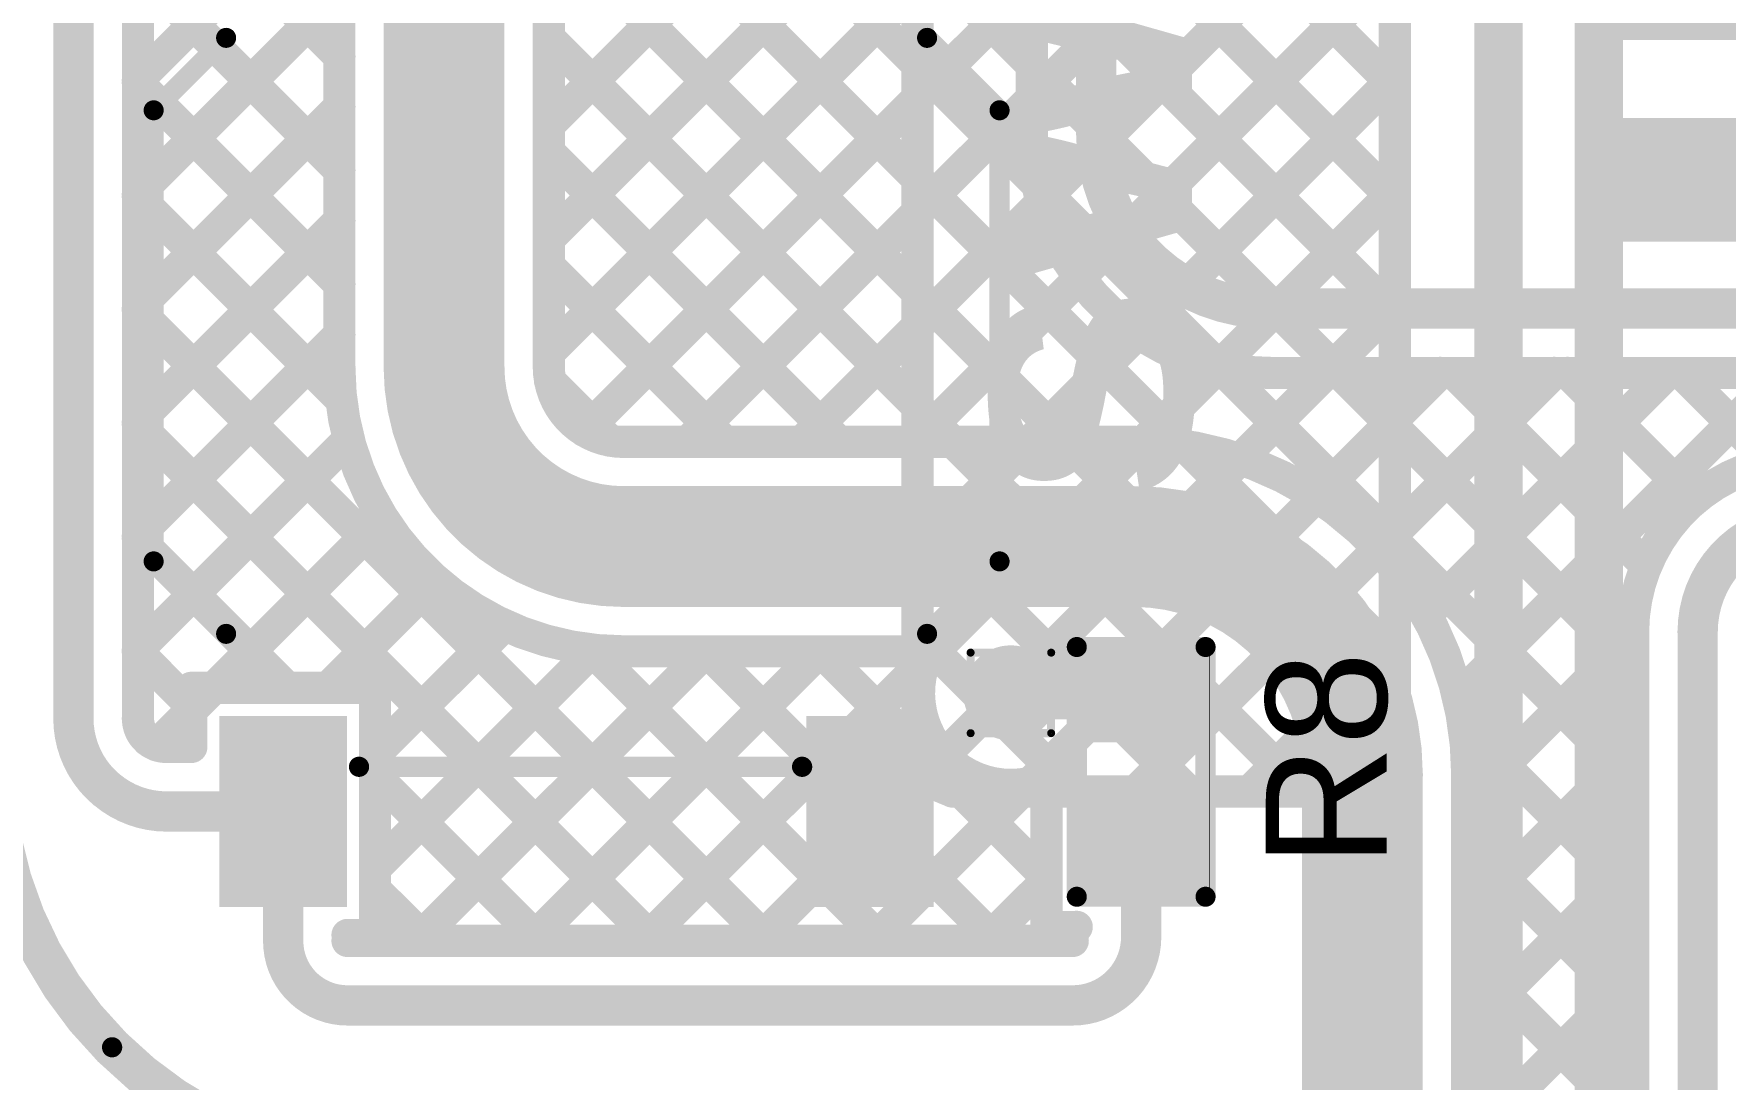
# Model space of a CAD drawing. Header units: inches. Extents: x -17 to 443, y -40 to 218.
# Drawn here: x 85.15 to 95.82, y 137.41 to 144 of the extents above; entities that cross this region are included whole.
import ezdxf

# ---------------------------------------------------------------- set-up
doc = ezdxf.new("R2010")
doc.units = ezdxf.units.IN
for name, color, linetype in [('Board Outline', 216, 'Continuous'), ('Bottom Layer', 5, 'Continuous'), ('Drill Drawing', 1, 'Continuous'), ('Fabrication', 76, 'Continuous'), ('Top Layer', 1, 'Continuous'), ('Top Overlay', 2, 'Continuous'), ('Top Paste', 8, 'Continuous'), ('Top Solder', 216, 'Continuous'), ('Via Holes', 16, 'Continuous')]:
    doc.layers.add(name, color=color, linetype=linetype)
doc.styles.add('Arial', font='', dxfattribs={"height": 0.2})
doc.styles.add('Arial Black_Bold', font='', dxfattribs={"height": 0.2})
doc.styles.get('Arial').set_extended_font_data('Arial')
doc.styles.get('Arial Black_Bold').set_extended_font_data('Arial Black', bold=True)

# ---------------------------------------------------------------- blocks, each defined once
blk = doc.blocks.new('14_SO_26')
at = {"layer": 'Top Layer'}
blk.add_hatch(color=1, dxfattribs=at).paths.add_polyline_path([(-1.75, -3.523), (-1.75, -4.097), (-3.788, -4.097), (-3.788, -3.523)])
at = {"layer": 'Top Paste'}
blk.add_hatch(color=8, dxfattribs=at).paths.add_polyline_path([(-1.75, -3.523), (-1.75, -4.097), (-3.788, -4.097), (-3.788, -3.523)])
at = {"layer": 'Top Solder'}
for points in [[(-1.649, -2.151), (-1.649, -2.929), (-3.89, -2.929), (-3.89, -2.151)], [(-1.649, -3.421), (-1.649, -4.199), (-3.89, -4.199), (-3.89, -3.421)]]:
    blk.add_hatch(color=216, dxfattribs=at).paths.add_polyline_path(points)
blk = doc.blocks.new('TC_0522C_1_7_260G__86')
at = {"layer": 'Top Layer'}
for points in [[(2.5, 2.15), (3.5, 2.15), (3.5, 1.55), (2.5, 1.55)], [(2.5, -1.55), (3.5, -1.55), (3.5, -2.15), (2.5, -2.15)]]:
    blk.add_hatch(color=1, dxfattribs=at).paths.add_polyline_path(points)
at = {"layer": 'Top Paste'}
for points in [[(2.5, 2.15), (3.5, 2.15), (3.5, 1.55), (2.5, 1.55)], [(2.5, -1.55), (3.5, -1.55), (3.5, -2.15), (2.5, -2.15)]]:
    blk.add_hatch(color=8, dxfattribs=at).paths.add_polyline_path(points)
at = {"layer": 'Top Solder'}
for points in [[(2.398, 2.252), (3.602, 2.252), (3.602, 1.448), (2.398, 1.448)], [(2.398, -1.448), (3.602, -1.448), (3.602, -2.252), (2.398, -2.252)]]:
    blk.add_hatch(color=216, dxfattribs=at).paths.add_polyline_path(points)
at = {"layer": 'Top Overlay'}
for points in [[(-1.88, 2.21, 0.127, 0.127, 0), (-1.422, 2.667, 0.127, 0.127, 0)], [(1.422, 2.667, 0.127, 0.127, 0), (-1.422, 2.667, 0.127, 0.127, 0)], [(1.88, 2.21, 0.127, 0.127, 0), (1.422, 2.667, 0.127, 0.127, 0)], [(2.718, -1.372, 0.127, 0.127, 0), (2.718, 1.422, 0.127, 0.127, 0)], [(-1.422, -2.667, 0.127, 0.127, 0), (-1.88, -2.21, 0.127, 0.127, 0)], [(1.422, -2.667, 0.127, 0.127, 0), (1.88, -2.21, 0.127, 0.127, 0)], [(1.422, -2.667, 0.127, 0.127, 0), (-1.422, -2.667, 0.127, 0.127, 0)]]:
    blk.add_lwpolyline(points, format="xyseb", dxfattribs=at)
for points in [[(-1.454, 2.667, 0.0635, 0.0635, 1), (-1.391, 2.667, 0.0635, 0.0635, 1)], [(-1.454, 2.667, 0.0635, 0.0635, 1), (-1.391, 2.667, 0.0635, 0.0635, 1)], [(1.391, 2.667, 0.0635, 0.0635, 1), (1.454, 2.667, 0.0635, 0.0635, 1)], [(1.391, 2.667, 0.0635, 0.0635, 1), (1.454, 2.667, 0.0635, 0.0635, 1)], [(-1.911, 2.21, 0.0635, 0.0635, 1), (-1.848, 2.21, 0.0635, 0.0635, 1)], [(1.848, 2.21, 0.0635, 0.0635, 1), (1.911, 2.21, 0.0635, 0.0635, 1)], [(2.686, 1.422, 0.0635, 0.0635, 1), (2.75, 1.422, 0.0635, 0.0635, 1)], [(2.686, -1.372, 0.0635, 0.0635, 1), (2.75, -1.372, 0.0635, 0.0635, 1)], [(-1.911, -2.21, 0.0635, 0.0635, 1), (-1.848, -2.21, 0.0635, 0.0635, 1)], [(1.848, -2.21, 0.0635, 0.0635, 1), (1.911, -2.21, 0.0635, 0.0635, 1)], [(-1.454, -2.667, 0.0635, 0.0635, 1), (-1.391, -2.667, 0.0635, 0.0635, 1)], [(-1.454, -2.667, 0.0635, 0.0635, 1), (-1.391, -2.667, 0.0635, 0.0635, 1)], [(1.391, -2.667, 0.0635, 0.0635, 1), (1.454, -2.667, 0.0635, 0.0635, 1)], [(1.391, -2.667, 0.0635, 0.0635, 1), (1.454, -2.667, 0.0635, 0.0635, 1)]]:
    blk.add_lwpolyline(points, format="xyseb", close=True, dxfattribs=at)
blk = doc.blocks.new('R___0402_188')
at = {"layer": 'Top Layer'}
for points in [[(-0.699, -0.318), (-0.699, 0.318), (-0.241, 0.318), (-0.241, -0.318)], [(0.241, -0.318), (0.241, 0.318), (0.699, 0.318), (0.699, -0.318)]]:
    blk.add_hatch(color=1, dxfattribs=at).paths.add_polyline_path(points)
at = {"layer": 'Top Paste'}
for points in [[(-0.699, -0.318), (-0.699, 0.318), (-0.241, 0.318), (-0.241, -0.318)], [(0.241, -0.318), (0.241, 0.318), (0.699, 0.318), (0.699, -0.318)]]:
    blk.add_hatch(color=8, dxfattribs=at).paths.add_polyline_path(points)
at = {"layer": 'Top Solder'}
for points in [[(-0.754, -0.373), (-0.754, 0.373), (-0.186, 0.373), (-0.186, -0.373)], [(0.186, -0.373), (0.186, 0.373), (0.754, 0.373), (0.754, -0.373)]]:
    blk.add_hatch(color=216, dxfattribs=at).paths.add_polyline_path(points)
at = {"layer": 'Top Overlay'}
for points in [[(-0.787, 0.406, 0.127, 0.127, 0), (-0.787, -0.406, 0.127, 0.127, 0)], [(-0.787, 0.406, 0.127, 0.127, 0), (0.787, 0.406, 0.127, 0.127, 0)], [(0.787, 0.406, 0.127, 0.127, 0), (0.787, -0.406, 0.127, 0.127, 0)], [(-0.787, -0.406, 0.127, 0.127, 0), (0.787, -0.406, 0.127, 0.127, 0)], [(-0.813, -0.432, 0.00323, 0.00323, 0), (0.813, -0.432, 0.00323, 0.00323, 0)]]:
    blk.add_lwpolyline(points, format="xyseb", dxfattribs=at)
for points in [[(-0.819, 0.406, 0.0635, 0.0635, 1), (-0.756, 0.406, 0.0635, 0.0635, 1)], [(-0.819, 0.406, 0.0635, 0.0635, 1), (-0.756, 0.406, 0.0635, 0.0635, 1)], [(0.756, 0.406, 0.0635, 0.0635, 1), (0.819, 0.406, 0.0635, 0.0635, 1)], [(0.756, 0.406, 0.0635, 0.0635, 1), (0.819, 0.406, 0.0635, 0.0635, 1)], [(-0.819, -0.406, 0.0635, 0.0635, 1), (-0.756, -0.406, 0.0635, 0.0635, 1)], [(-0.819, -0.406, 0.0635, 0.0635, 1), (-0.756, -0.406, 0.0635, 0.0635, 1)], [(0.756, -0.406, 0.0635, 0.0635, 1), (0.819, -0.406, 0.0635, 0.0635, 1)], [(0.756, -0.406, 0.0635, 0.0635, 1), (0.819, -0.406, 0.0635, 0.0635, 1)], [(-0.814, -0.432, 0.00161, 0.00161, 1), (-0.812, -0.432, 0.00161, 0.00161, 1)], [(0.812, -0.432, 0.00161, 0.00161, 1), (0.814, -0.432, 0.00161, 0.00161, 1)]]:
    blk.add_lwpolyline(points, format="xyseb", close=True, dxfattribs=at)

msp = doc.modelspace()

# ---------------------------------------------------------------- hatches: boundary and pattern name
at = {"layer": 'Bottom Layer'}
h = msp.add_hatch(color=5, dxfattribs=at)
edge = h.paths.add_edge_path()
edge.add_arc((91.315, 139.843), 0.3, 0, 360)
at = {"layer": 'Top Layer'}
h = msp.add_hatch(color=1, dxfattribs=at)
edge = h.paths.add_edge_path()
edge.add_arc((91.315, 139.843), 0.3, 0, 360)
at = {"layer": 'Via Holes'}
h = msp.add_hatch(color=7, dxfattribs=at)
edge = h.paths.add_edge_path()
edge.add_arc((91.315, 139.843), 0.15, 0, 360)

# ---------------------------------------------------------------- linework, layer by layer
at = {"layer": 'Board Outline'}
for points in [[(85.648, 137.608, 0.127, 0.127, -0.198912), (84.904, 139.403, 0.127, 0.127, 0)], [(87.462, 136.856, 0.127, 0.127, -0.198912), (85.648, 137.608, 0.127, 0.127, 0)]]:
    msp.add_lwpolyline(points, format="xyseb", dxfattribs=at)
msp.add_lwpolyline([(85.616, 137.608, 0.0635, 0.0635, 1), (85.68, 137.608, 0.0635, 0.0635, 1)], format="xyseb", close=True, dxfattribs=at)
msp.add_lwpolyline([(85.616, 137.608, 0.0635, 0.0635, 1), (85.68, 137.608, 0.0635, 0.0635, 1)], format="xyseb", close=True, dxfattribs=at)
at = {"layer": 'Bottom Layer'}
for points in [[(90.727, 139.497, 0.203, 0.203, 0), (90.727, 151.117, 0.203, 0.203, 0)], [(93.736, 150.214, 0.203, 0.203, 0), (93.736, 140.126, 0.203, 0.203, 0)], [(94.39, 133.382, 0.305, 0.305, 0), (94.39, 148.154, 0.305, 0.305, 0)], [(90.727, 146.677, 0.203, 0.203, 0), (93.736, 143.668, 0.203, 0.203, 0)], [(90.727, 143.594, 0.203, 0.203, 0), (93.736, 146.603, 0.203, 0.203, 0)], [(90.727, 145.959, 0.203, 0.203, 0), (93.736, 142.95, 0.203, 0.203, 0)], [(90.727, 142.875, 0.203, 0.203, 0), (93.736, 145.884, 0.203, 0.203, 0)], [(95.023, 136.479, 0.305, 0.305, 0), (95.023, 145.619, 0.305, 0.305, 0)], [(90.727, 145.24, 0.203, 0.203, 0), (93.736, 142.232, 0.203, 0.203, 0)], [(90.727, 142.157, 0.203, 0.203, 0), (93.736, 145.166, 0.203, 0.203, 0)], [(90.727, 144.522, 0.203, 0.203, 0), (93.736, 141.513, 0.203, 0.203, 0)], [(90.727, 141.439, 0.203, 0.203, 0), (93.736, 144.447, 0.203, 0.203, 0)], [(90.727, 143.804, 0.203, 0.203, 0), (93.736, 140.795, 0.203, 0.203, 0)], [(90.727, 140.72, 0.203, 0.203, 0), (93.736, 143.729, 0.203, 0.203, 0)], [(90.727, 143.085, 0.203, 0.203, 0), (93.736, 140.076, 0.203, 0.203, 0)], [(90.727, 140.002, 0.203, 0.203, 0), (93.736, 143.011, 0.203, 0.203, 0)], [(90.727, 142.367, 0.203, 0.203, 0), (93.727, 139.366, 0.203, 0.203, 0)], [(90.779, 139.335, 0.203, 0.203, 0), (93.736, 142.292, 0.203, 0.203, 0)], [(90.727, 141.648, 0.203, 0.203, 0), (93.155, 139.221, 0.203, 0.203, 0)], [(91.383, 139.221, 0.203, 0.203, 0), (93.736, 141.574, 0.203, 0.203, 0)], [(90.727, 140.93, 0.203, 0.203, 0), (92.436, 139.221, 0.203, 0.203, 0)], [(92.101, 139.221, 0.203, 0.203, 0), (93.736, 140.855, 0.203, 0.203, 0)], [(90.727, 140.212, 0.203, 0.203, 0), (91.718, 139.221, 0.203, 0.203, 0)], [(92.82, 139.221, 0.203, 0.203, 0), (93.736, 140.137, 0.203, 0.203, 0)], [(93.736, 139.424, 0.203, 0.203, 0), (93.736, 140.126, 0.203, 0.203, 0)], [(93.736, 139.424, 0.203, 0.203, 0), (93.736, 140.126, 0.203, 0.203, 0)], [(91.003, 139.221, 0.203, 0.203, -0.414216), (90.727, 139.497, 0.203, 0.203, 0)], [(90.727, 139.493, 0.203, 0.203, 0), (90.999, 139.221, 0.203, 0.203, 0)], [(90.727, 139.442, 0.203, 0.203, 0), (90.769, 139.341, 0.203, 0.203, 0)], [(93.538, 139.221, 0.203, 0.203, 0), (93.736, 139.418, 0.203, 0.203, 0)], [(93.736, 139.423, 0.203, 0.203, -0.096486), (93.72, 139.347, 0.203, 0.203, 0)], [(90.769, 139.341, 0.203, 0.203, 0), (90.847, 139.263, 0.203, 0.203, 0)], [(93.72, 139.346, 0.203, 0.203, -0.097271), (93.676, 139.28, 0.203, 0.203, 0)], [(90.847, 139.263, 0.203, 0.203, 0), (90.948, 139.221, 0.203, 0.203, 0)], [(91.003, 139.221, 0.203, 0.203, 0), (93.532, 139.221, 0.203, 0.203, 0)], [(93.676, 139.28, 0.203, 0.203, -0.198448), (93.532, 139.221, 0.203, 0.203, 0)]]:
    msp.add_lwpolyline(points, format="xyseb", dxfattribs=at)
for points in [[(90.676, 143.804, 0.102, 0.102, 1), (90.778, 143.804, 0.102, 0.102, 1)], [(93.685, 143.729, 0.102, 0.102, 1), (93.786, 143.729, 0.102, 0.102, 1)], [(93.685, 143.668, 0.102, 0.102, 1), (93.786, 143.668, 0.102, 0.102, 1)], [(90.676, 143.594, 0.102, 0.102, 1), (90.778, 143.594, 0.102, 0.102, 1)], [(90.676, 143.085, 0.102, 0.102, 1), (90.778, 143.085, 0.102, 0.102, 1)], [(93.685, 143.011, 0.102, 0.102, 1), (93.786, 143.011, 0.102, 0.102, 1)], [(93.685, 142.95, 0.102, 0.102, 1), (93.786, 142.95, 0.102, 0.102, 1)], [(90.676, 142.875, 0.102, 0.102, 1), (90.778, 142.875, 0.102, 0.102, 1)], [(90.676, 142.367, 0.102, 0.102, 1), (90.778, 142.367, 0.102, 0.102, 1)], [(93.685, 142.292, 0.102, 0.102, 1), (93.786, 142.292, 0.102, 0.102, 1)], [(93.685, 142.232, 0.102, 0.102, 1), (93.786, 142.232, 0.102, 0.102, 1)], [(90.676, 142.157, 0.102, 0.102, 1), (90.778, 142.157, 0.102, 0.102, 1)], [(90.676, 141.648, 0.102, 0.102, 1), (90.778, 141.648, 0.102, 0.102, 1)], [(93.685, 141.574, 0.102, 0.102, 1), (93.786, 141.574, 0.102, 0.102, 1)], [(90.676, 141.439, 0.102, 0.102, 1), (90.778, 141.439, 0.102, 0.102, 1)], [(93.685, 141.513, 0.102, 0.102, 1), (93.786, 141.513, 0.102, 0.102, 1)], [(90.676, 140.93, 0.102, 0.102, 1), (90.778, 140.93, 0.102, 0.102, 1)], [(93.685, 140.855, 0.102, 0.102, 1), (93.786, 140.855, 0.102, 0.102, 1)], [(93.685, 140.795, 0.102, 0.102, 1), (93.786, 140.795, 0.102, 0.102, 1)], [(90.676, 140.72, 0.102, 0.102, 1), (90.778, 140.72, 0.102, 0.102, 1)], [(90.676, 140.212, 0.102, 0.102, 1), (90.778, 140.212, 0.102, 0.102, 1)], [(93.685, 140.137, 0.102, 0.102, 1), (93.786, 140.137, 0.102, 0.102, 1)], [(93.685, 140.126, 0.102, 0.102, 1), (93.786, 140.126, 0.102, 0.102, 1)], [(93.685, 140.126, 0.102, 0.102, 1), (93.786, 140.126, 0.102, 0.102, 1)], [(93.685, 140.126, 0.102, 0.102, 1), (93.786, 140.126, 0.102, 0.102, 1)], [(93.685, 140.076, 0.102, 0.102, 1), (93.786, 140.076, 0.102, 0.102, 1)], [(90.676, 140.002, 0.102, 0.102, 1), (90.778, 140.002, 0.102, 0.102, 1)], [(90.676, 139.497, 0.102, 0.102, 1), (90.778, 139.497, 0.102, 0.102, 1)], [(90.676, 139.497, 0.102, 0.102, 1), (90.778, 139.497, 0.102, 0.102, 1)], [(90.676, 139.493, 0.102, 0.102, 1), (90.778, 139.493, 0.102, 0.102, 1)], [(90.676, 139.442, 0.102, 0.102, 1), (90.778, 139.442, 0.102, 0.102, 1)], [(93.685, 139.424, 0.102, 0.102, 1), (93.786, 139.424, 0.102, 0.102, 1)], [(93.685, 139.424, 0.102, 0.102, 1), (93.786, 139.424, 0.102, 0.102, 1)], [(93.685, 139.423, 0.102, 0.102, 1), (93.786, 139.423, 0.102, 0.102, 1)], [(93.685, 139.418, 0.102, 0.102, 1), (93.786, 139.418, 0.102, 0.102, 1)], [(90.718, 139.341, 0.102, 0.102, 1), (90.82, 139.341, 0.102, 0.102, 1)], [(90.718, 139.341, 0.102, 0.102, 1), (90.82, 139.341, 0.102, 0.102, 1)], [(90.728, 139.335, 0.102, 0.102, 1), (90.83, 139.335, 0.102, 0.102, 1)], [(93.669, 139.346, 0.102, 0.102, 1), (93.771, 139.346, 0.102, 0.102, 1)], [(93.67, 139.347, 0.102, 0.102, 1), (93.771, 139.347, 0.102, 0.102, 1)], [(93.677, 139.366, 0.102, 0.102, 1), (93.778, 139.366, 0.102, 0.102, 1)], [(90.796, 139.263, 0.102, 0.102, 1), (90.897, 139.263, 0.102, 0.102, 1)], [(90.796, 139.263, 0.102, 0.102, 1), (90.897, 139.263, 0.102, 0.102, 1)], [(90.897, 139.221, 0.102, 0.102, 1), (90.999, 139.221, 0.102, 0.102, 1)], [(90.948, 139.221, 0.102, 0.102, 1), (91.05, 139.221, 0.102, 0.102, 1)], [(90.952, 139.221, 0.102, 0.102, 1), (91.054, 139.221, 0.102, 0.102, 1)], [(90.952, 139.221, 0.102, 0.102, 1), (91.054, 139.221, 0.102, 0.102, 1)], [(91.332, 139.221, 0.102, 0.102, 1), (91.433, 139.221, 0.102, 0.102, 1)], [(91.667, 139.221, 0.102, 0.102, 1), (91.768, 139.221, 0.102, 0.102, 1)], [(92.05, 139.221, 0.102, 0.102, 1), (92.152, 139.221, 0.102, 0.102, 1)], [(92.385, 139.221, 0.102, 0.102, 1), (92.487, 139.221, 0.102, 0.102, 1)], [(92.769, 139.221, 0.102, 0.102, 1), (92.87, 139.221, 0.102, 0.102, 1)], [(93.104, 139.221, 0.102, 0.102, 1), (93.205, 139.221, 0.102, 0.102, 1)], [(93.482, 139.221, 0.102, 0.102, 1), (93.583, 139.221, 0.102, 0.102, 1)], [(93.482, 139.221, 0.102, 0.102, 1), (93.583, 139.221, 0.102, 0.102, 1)], [(93.487, 139.221, 0.102, 0.102, 1), (93.589, 139.221, 0.102, 0.102, 1)], [(93.625, 139.28, 0.102, 0.102, 1), (93.727, 139.28, 0.102, 0.102, 1)], [(93.626, 139.28, 0.102, 0.102, 1), (93.727, 139.28, 0.102, 0.102, 1)]]:
    msp.add_lwpolyline(points, format="xyseb", close=True, dxfattribs=at)
at = {"layer": 'Drill Drawing'}
for points in [[(91.061, 140.097, 0.0508, 0.0508, 0), (91.569, 140.097, 0.0508, 0.0508, 0)], [(91.061, 139.589, 0.0508, 0.0508, 0), (91.061, 140.097, 0.0508, 0.0508, 0)], [(91.569, 139.589, 0.0508, 0.0508, 0), (91.569, 140.097, 0.0508, 0.0508, 0)], [(91.061, 139.589, 0.0508, 0.0508, 0), (91.569, 139.589, 0.0508, 0.0508, 0)]]:
    msp.add_lwpolyline(points, format="xyseb", dxfattribs=at)
for points in [[(91.049, 140.097, 0.0254, 0.0254, 1), (91.074, 140.097, 0.0254, 0.0254, 1)], [(91.049, 140.097, 0.0254, 0.0254, 1), (91.074, 140.097, 0.0254, 0.0254, 1)], [(91.557, 140.097, 0.0254, 0.0254, 1), (91.582, 140.097, 0.0254, 0.0254, 1)], [(91.557, 140.097, 0.0254, 0.0254, 1), (91.582, 140.097, 0.0254, 0.0254, 1)], [(91.049, 139.589, 0.0254, 0.0254, 1), (91.074, 139.589, 0.0254, 0.0254, 1)], [(91.049, 139.589, 0.0254, 0.0254, 1), (91.074, 139.589, 0.0254, 0.0254, 1)], [(91.557, 139.589, 0.0254, 0.0254, 1), (91.582, 139.589, 0.0254, 0.0254, 1)], [(91.557, 139.589, 0.0254, 0.0254, 1), (91.582, 139.589, 0.0254, 0.0254, 1)]]:
    msp.add_lwpolyline(points, format="xyseb", close=True, dxfattribs=at)
at = {"layer": 'Fabrication'}
for points in [[(85.648, 137.608, 0.254, 0.254, -0.198912), (84.904, 139.403, 0.254, 0.254, 0)], [(87.462, 136.856, 0.254, 0.254, -0.198912), (85.648, 137.608, 0.254, 0.254, 0)]]:
    msp.add_lwpolyline(points, format="xyseb", dxfattribs=at)
msp.add_lwpolyline([(85.584, 137.608, 0.127, 0.127, 1), (85.711, 137.608, 0.127, 0.127, 1)], format="xyseb", close=True, dxfattribs=at)
msp.add_lwpolyline([(85.584, 137.608, 0.127, 0.127, 1), (85.711, 137.608, 0.127, 0.127, 1)], format="xyseb", close=True, dxfattribs=at)
at = {"layer": 'Top Layer'}
for points in [[(85.404, 139.682, 0.254, 0.254, 0), (85.404, 159.24, 0.254, 0.254, 0)], [(87.741, 141.898, 0.762, 0.762, 0), (87.741, 157.075, 0.762, 0.762, 0)], [(88.402, 141.898, 0.203, 0.203, 0), (88.402, 153.494, 0.203, 0.203, 0)], [(85.811, 139.682, 0.203, 0.203, 0), (85.811, 151.054, 0.203, 0.203, 0)], [(91.854, 143.36, 0.254, 0.254, 0), (91.854, 150.912, 0.254, 0.254, 0)], [(91.448, 143.36, 0.203, 0.203, 0), (91.448, 150.912, 0.203, 0.203, 0)], [(88.402, 145.41, 0.203, 0.203, 0), (92.41, 141.402, 0.203, 0.203, 0)], [(88.402, 143.424, 0.203, 0.203, 0), (89.847, 144.87, 0.203, 0.203, 0)], [(88.402, 144.692, 0.203, 0.203, 0), (91.668, 141.426, 0.203, 0.203, 0)], [(85.811, 144.409, 0.203, 0.203, 0), (87.081, 143.139, 0.203, 0.203, 0)], [(85.811, 143.707, 0.203, 0.203, 0), (86.42, 144.316, 0.203, 0.203, 0)], [(86.623, 144.316, 0.203, 0.203, 0), (87.081, 143.857, 0.203, 0.203, 0)], [(87.081, 141.898, 0.203, 0.203, 0), (87.081, 144.316, 0.203, 0.203, 0)], [(88.402, 141.987, 0.203, 0.203, 0), (90.73, 144.316, 0.203, 0.203, 0)], [(88.402, 142.706, 0.203, 0.203, 0), (90.012, 144.316, 0.203, 0.203, 0)], [(88.628, 141.495, 0.203, 0.203, 0), (91.448, 144.315, 0.203, 0.203, 0)], [(90.215, 144.316, 0.203, 0.203, 0), (91.48, 143.05, 0.203, 0.203, 0)], [(90.933, 144.316, 0.203, 0.203, 0), (91.448, 143.801, 0.203, 0.203, 0)], [(85.811, 142.988, 0.203, 0.203, 0), (87.081, 144.258, 0.203, 0.203, 0)], [(88.402, 143.974, 0.203, 0.203, 0), (90.949, 141.426, 0.203, 0.203, 0)], [(85.811, 143.691, 0.203, 0.203, 0), (87.081, 142.421, 0.203, 0.203, 0)], [(89.278, 141.426, 0.203, 0.203, 0), (91.448, 143.596, 0.203, 0.203, 0)], [(89.278, 141.426, 0.203, 0.203, 0), (91.448, 143.596, 0.203, 0.203, 0)], [(85.811, 142.27, 0.203, 0.203, 0), (87.081, 143.54, 0.203, 0.203, 0)], [(92.947, 141.861, 0.203, 0.203, -0.414214), (91.448, 143.36, 0.203, 0.203, 0)], [(92.947, 142.267, 0.254, 0.254, -0.414214), (91.854, 143.36, 0.254, 0.254, 0)], [(88.402, 143.255, 0.203, 0.203, 0), (90.231, 141.426, 0.203, 0.203, 0)], [(85.811, 142.972, 0.203, 0.203, 0), (87.093, 141.69, 0.203, 0.203, 0)], [(89.996, 141.426, 0.203, 0.203, 0), (91.508, 142.938, 0.203, 0.203, 0)], [(85.811, 141.552, 0.203, 0.203, 0), (87.081, 142.822, 0.203, 0.203, 0)], [(88.402, 142.537, 0.203, 0.203, 0), (89.512, 141.426, 0.203, 0.203, 0)], [(90.714, 141.426, 0.203, 0.203, 0), (91.748, 142.46, 0.203, 0.203, 0)], [(92.947, 142.267, 0.254, 0.254, 0), (101.216, 142.267, 0.254, 0.254, 0)], [(85.811, 142.254, 0.203, 0.203, 0), (89.786, 138.279, 0.203, 0.203, 0)], [(88.874, 140.766, 0.762, 0.762, -0.414214), (87.741, 141.898, 0.762, 0.762, 0)], [(85.811, 140.833, 0.203, 0.203, 0), (87.081, 142.103, 0.203, 0.203, 0)], [(91.433, 141.426, 0.203, 0.203, 0), (92.118, 142.111, 0.203, 0.203, 0)], [(88.874, 140.105, 0.203, 0.203, -0.414214), (87.081, 141.898, 0.203, 0.203, 0)], [(88.874, 141.426, 0.203, 0.203, -0.414214), (88.402, 141.898, 0.203, 0.203, 0)], [(92.15, 141.425, 0.203, 0.203, 0), (92.622, 141.896, 0.203, 0.203, 0)], [(92.637, 141.893, 0.203, 0.203, 0), (95.239, 139.291, 0.203, 0.203, 0)], [(92.761, 141.317, 0.203, 0.203, 0), (93.304, 141.861, 0.203, 0.203, 0)], [(92.947, 141.861, 0.203, 0.203, 0), (101.216, 141.861, 0.203, 0.203, 0)], [(93.244, 141.082, 0.203, 0.203, 0), (94.023, 141.861, 0.203, 0.203, 0)], [(93.388, 141.861, 0.203, 0.203, 0), (95.239, 140.01, 0.203, 0.203, 0)], [(93.634, 140.753, 0.203, 0.203, 0), (94.741, 141.861, 0.203, 0.203, 0)], [(93.934, 140.336, 0.203, 0.203, 0), (95.46, 141.861, 0.203, 0.203, 0)], [(94.107, 141.861, 0.203, 0.203, 0), (95.322, 140.645, 0.203, 0.203, 0)], [(94.135, 139.817, 0.203, 0.203, 0), (96.178, 141.861, 0.203, 0.203, 0)], [(94.825, 141.861, 0.203, 0.203, 0), (95.625, 141.061, 0.203, 0.203, 0)], [(95.543, 141.861, 0.203, 0.203, 0), (96.106, 141.298, 0.203, 0.203, 0)], [(88.41, 141.81, 0.203, 0.203, 0), (88.786, 141.434, 0.203, 0.203, 0)], [(85.811, 141.535, 0.203, 0.203, 0), (89.067, 138.279, 0.203, 0.203, 0)], [(85.811, 140.115, 0.203, 0.203, 0), (87.14, 141.443, 0.203, 0.203, 0)], [(88.874, 141.426, 0.203, 0.203, 0), (92.093, 141.426, 0.203, 0.203, 0)], [(92.093, 141.426, 0.203, 0.203, -0.414214), (94.193, 139.326, 0.203, 0.203, 0)], [(95.239, 140.228, 0.203, 0.203, -0.414214), (96.333, 141.321, 0.203, 0.203, 0)], [(88.874, 140.766, 0.762, 0.762, 0), (92.093, 140.766, 0.762, 0.762, 0)], [(92.093, 140.766, 0.762, 0.762, -0.414214), (93.532, 139.326, 0.762, 0.762, 0)], [(86.289, 139.875, 0.203, 0.203, 0), (87.357, 140.942, 0.203, 0.203, 0)], [(95.646, 140.228, 0.254, 0.254, -0.414214), (96.333, 140.915, 0.254, 0.254, 0)], [(85.811, 140.817, 0.203, 0.203, 0), (86.753, 139.875, 0.203, 0.203, 0)], [(87.008, 139.875, 0.203, 0.203, 0), (87.687, 140.554, 0.203, 0.203, 0)], [(87.306, 139.455, 0.203, 0.203, 0), (88.122, 140.27, 0.203, 0.203, 0)], [(87.306, 139.455, 0.203, 0.203, 0), (88.122, 140.27, 0.203, 0.203, 0)], [(95.646, 134.79, 0.254, 0.254, 0), (95.646, 140.228, 0.254, 0.254, 0)], [(94.193, 139.157, 0.203, 0.203, 0), (95.239, 140.204, 0.203, 0.203, 0)], [(95.239, 137.064, 0.203, 0.203, 0), (95.239, 140.228, 0.203, 0.203, 0)], [(85.811, 140.099, 0.203, 0.203, 0), (86.147, 139.762, 0.203, 0.203, 0)], [(87.306, 138.736, 0.203, 0.203, 0), (88.685, 140.115, 0.203, 0.203, 0)], [(87.567, 138.279, 0.203, 0.203, 0), (89.394, 140.105, 0.203, 0.203, 0)], [(88.286, 138.279, 0.203, 0.203, 0), (90.112, 140.105, 0.203, 0.203, 0)], [(88.666, 140.117, 0.203, 0.203, 0), (90.504, 138.279, 0.203, 0.203, 0)], [(88.874, 140.105, 0.203, 0.203, 0), (90.799, 140.105, 0.203, 0.203, 0)], [(89.004, 138.279, 0.203, 0.203, 0), (90.774, 140.049, 0.203, 0.203, 0)], [(89.396, 140.105, 0.203, 0.203, 0), (91.223, 138.279, 0.203, 0.203, 0)], [(90.115, 140.105, 0.203, 0.203, 0), (91.54, 138.68, 0.203, 0.203, 0)], [(91.54, 139.308, 0.203, 0.203, -0.698483), (90.799, 140.105, 0.203, 0.203, 0)], [(86.147, 139.875, 0.203, 0.203, 0), (87.306, 139.875, 0.203, 0.203, 0)], [(86.147, 139.733, 0.203, 0.203, 0), (86.289, 139.875, 0.203, 0.203, 0)], [(86.147, 139.502, 0.203, 0.203, 0), (86.147, 139.875, 0.203, 0.203, 0)], [(87.306, 138.316, 0.203, 0.203, 0), (87.306, 139.875, 0.203, 0.203, 0)], [(91.315, 139.843, 0.305, 0.305, 0), (91.329, 139.828, 0.305, 0.305, 0)], [(91.329, 139.828, 0.305, 0.305, 0), (92.123, 139.828, 0.305, 0.305, 0)], [(92.123, 139.828, 0.305, 0.305, 0), (92.137, 139.814, 0.305, 0.305, 0)], [(85.928, 139.513, 0.203, 0.203, 0), (86.147, 139.733, 0.203, 0.203, 0)], [(85.542, 139.304, 0.254, 0.254, -0.17665), (85.404, 139.682, 0.254, 0.254, 0)], [(85.853, 139.566, 0.203, 0.203, -0.17665), (85.811, 139.682, 0.203, 0.203, 0)], [(94.169, 139.643, 0.203, 0.203, 0), (95.239, 138.573, 0.203, 0.203, 0)], [(85.992, 139.502, 0.203, 0.203, -0.17665), (85.875, 139.544, 0.203, 0.203, 0)], [(93.532, 130.274, 0.762, 0.762, 0), (93.532, 139.326, 0.762, 0.762, 0)], [(85.992, 139.502, 0.203, 0.203, 0), (86.147, 139.502, 0.203, 0.203, 0)], [(89.722, 138.279, 0.203, 0.203, 0), (90.891, 139.448, 0.203, 0.203, 0)], [(94.193, 138.439, 0.203, 0.203, 0), (95.239, 139.485, 0.203, 0.203, 0)], [(85.614, 139.233, 0.254, 0.254, -0.043033), (85.542, 139.304, 0.254, 0.254, 0)], [(87.306, 139.322, 0.203, 0.203, 0), (88.349, 138.279, 0.203, 0.203, 0)], [(91.54, 138.367, 0.203, 0.203, 0), (91.54, 139.306, 0.203, 0.203, 0)], [(94.193, 136.856, 0.203, 0.203, 0), (94.193, 139.326, 0.203, 0.203, 0)], [(85.992, 139.095, 0.254, 0.254, -0.17665), (85.614, 139.233, 0.254, 0.254, 0)], [(90.441, 138.279, 0.203, 0.203, 0), (91.438, 139.276, 0.203, 0.203, 0)], [(85.992, 139.095, 0.254, 0.254, 0), (86.727, 139.095, 0.254, 0.254, 0)], [(86.727, 138.277, 0.254, 0.254, 0), (86.727, 139.095, 0.254, 0.254, 0)], [(92.137, 138.304, 0.254, 0.254, 0), (92.137, 138.875, 0.254, 0.254, 0)], [(94.193, 138.901, 0.203, 0.203, 0), (95.239, 137.854, 0.203, 0.203, 0)], [(94.193, 137.72, 0.203, 0.203, 0), (95.239, 138.767, 0.203, 0.203, 0)], [(91.159, 138.279, 0.203, 0.203, 0), (91.54, 138.659, 0.203, 0.203, 0)], [(87.306, 138.603, 0.203, 0.203, 0), (87.631, 138.279, 0.203, 0.203, 0)], [(91.54, 138.367, 0.203, 0.203, 0), (91.73, 138.367, 0.203, 0.203, 0)], [(87.132, 137.872, 0.254, 0.254, -0.414214), (86.727, 138.277, 0.254, 0.254, 0)], [(87.133, 138.316, 0.203, 0.203, 0), (87.306, 138.316, 0.203, 0.203, 0)], [(87.133, 138.279, 0.203, 0.203, 0), (91.705, 138.279, 0.203, 0.203, 0)], [(92.137, 138.304, 0.254, 0.254, -0.414214), (91.705, 137.872, 0.254, 0.254, 0)], [(94.193, 138.182, 0.203, 0.203, 0), (95.239, 137.136, 0.203, 0.203, 0)], [(94.193, 137.002, 0.203, 0.203, 0), (95.239, 138.048, 0.203, 0.203, 0)], [(87.132, 137.872, 0.254, 0.254, 0), (91.705, 137.872, 0.254, 0.254, 0)], [(94.193, 137.464, 0.203, 0.203, 0), (94.67, 136.986, 0.203, 0.203, 0)], [(95.015, 137.106, 0.203, 0.203, 0), (95.239, 137.33, 0.203, 0.203, 0)]]:
    msp.add_lwpolyline(points, format="xyseb", dxfattribs=at)
for points in [[(88.351, 143.974, 0.102, 0.102, 1), (88.452, 143.974, 0.102, 0.102, 1)], [(87.03, 143.857, 0.102, 0.102, 1), (87.132, 143.857, 0.102, 0.102, 1)], [(91.397, 143.801, 0.102, 0.102, 1), (91.499, 143.801, 0.102, 0.102, 1)], [(85.76, 143.707, 0.102, 0.102, 1), (85.862, 143.707, 0.102, 0.102, 1)], [(85.76, 143.691, 0.102, 0.102, 1), (85.862, 143.691, 0.102, 0.102, 1)], [(91.397, 143.596, 0.102, 0.102, 1), (91.499, 143.596, 0.102, 0.102, 1)], [(91.397, 143.596, 0.102, 0.102, 1), (91.499, 143.596, 0.102, 0.102, 1)], [(87.03, 143.54, 0.102, 0.102, 1), (87.132, 143.54, 0.102, 0.102, 1)], [(88.351, 143.424, 0.102, 0.102, 1), (88.452, 143.424, 0.102, 0.102, 1)], [(91.397, 143.36, 0.102, 0.102, 1), (91.499, 143.36, 0.102, 0.102, 1)], [(91.397, 143.36, 0.102, 0.102, 1), (91.499, 143.36, 0.102, 0.102, 1)], [(91.791, 143.36, 0.127, 0.127, 1), (91.918, 143.36, 0.127, 0.127, 1)], [(91.791, 143.36, 0.127, 0.127, 1), (91.918, 143.36, 0.127, 0.127, 1)], [(88.351, 143.255, 0.102, 0.102, 1), (88.452, 143.255, 0.102, 0.102, 1)], [(87.03, 143.139, 0.102, 0.102, 1), (87.132, 143.139, 0.102, 0.102, 1)], [(91.429, 143.05, 0.102, 0.102, 1), (91.531, 143.05, 0.102, 0.102, 1)], [(85.76, 142.988, 0.102, 0.102, 1), (85.862, 142.988, 0.102, 0.102, 1)], [(85.76, 142.972, 0.102, 0.102, 1), (85.862, 142.972, 0.102, 0.102, 1)], [(91.458, 142.938, 0.102, 0.102, 1), (91.559, 142.938, 0.102, 0.102, 1)], [(87.03, 142.822, 0.102, 0.102, 1), (87.132, 142.822, 0.102, 0.102, 1)], [(88.351, 142.706, 0.102, 0.102, 1), (88.452, 142.706, 0.102, 0.102, 1)], [(88.351, 142.537, 0.102, 0.102, 1), (88.452, 142.537, 0.102, 0.102, 1)], [(87.03, 142.421, 0.102, 0.102, 1), (87.132, 142.421, 0.102, 0.102, 1)], [(91.697, 142.46, 0.102, 0.102, 1), (91.799, 142.46, 0.102, 0.102, 1)], [(92.884, 142.267, 0.127, 0.127, 1), (93.011, 142.267, 0.127, 0.127, 1)], [(92.884, 142.267, 0.127, 0.127, 1), (93.011, 142.267, 0.127, 0.127, 1)], [(85.76, 142.27, 0.102, 0.102, 1), (85.862, 142.27, 0.102, 0.102, 1)], [(85.76, 142.254, 0.102, 0.102, 1), (85.862, 142.254, 0.102, 0.102, 1)], [(87.551, 141.898, 0.381, 0.381, 1), (87.932, 141.898, 0.381, 0.381, 1)], [(87.551, 141.898, 0.381, 0.381, 1), (87.932, 141.898, 0.381, 0.381, 1)], [(87.03, 142.103, 0.102, 0.102, 1), (87.132, 142.103, 0.102, 0.102, 1)], [(92.067, 142.111, 0.102, 0.102, 1), (92.169, 142.111, 0.102, 0.102, 1)], [(88.351, 141.987, 0.102, 0.102, 1), (88.452, 141.987, 0.102, 0.102, 1)], [(87.03, 141.898, 0.102, 0.102, 1), (87.132, 141.898, 0.102, 0.102, 1)], [(87.03, 141.898, 0.102, 0.102, 1), (87.132, 141.898, 0.102, 0.102, 1)], [(88.351, 141.898, 0.102, 0.102, 1), (88.452, 141.898, 0.102, 0.102, 1)], [(88.351, 141.898, 0.102, 0.102, 1), (88.452, 141.898, 0.102, 0.102, 1)], [(92.571, 141.896, 0.102, 0.102, 1), (92.672, 141.896, 0.102, 0.102, 1)], [(92.587, 141.893, 0.102, 0.102, 1), (92.688, 141.893, 0.102, 0.102, 1)], [(92.896, 141.861, 0.102, 0.102, 1), (92.998, 141.861, 0.102, 0.102, 1)], [(92.896, 141.861, 0.102, 0.102, 1), (92.998, 141.861, 0.102, 0.102, 1)], [(93.253, 141.861, 0.102, 0.102, 1), (93.355, 141.861, 0.102, 0.102, 1)], [(93.337, 141.861, 0.102, 0.102, 1), (93.439, 141.861, 0.102, 0.102, 1)], [(93.972, 141.861, 0.102, 0.102, 1), (94.074, 141.861, 0.102, 0.102, 1)], [(94.056, 141.861, 0.102, 0.102, 1), (94.157, 141.861, 0.102, 0.102, 1)], [(94.69, 141.861, 0.102, 0.102, 1), (94.792, 141.861, 0.102, 0.102, 1)], [(94.774, 141.861, 0.102, 0.102, 1), (94.876, 141.861, 0.102, 0.102, 1)], [(95.409, 141.861, 0.102, 0.102, 1), (95.51, 141.861, 0.102, 0.102, 1)], [(95.493, 141.861, 0.102, 0.102, 1), (95.594, 141.861, 0.102, 0.102, 1)], [(88.359, 141.81, 0.102, 0.102, 1), (88.461, 141.81, 0.102, 0.102, 1)], [(87.042, 141.69, 0.102, 0.102, 1), (87.144, 141.69, 0.102, 0.102, 1)], [(85.76, 141.552, 0.102, 0.102, 1), (85.862, 141.552, 0.102, 0.102, 1)], [(85.76, 141.535, 0.102, 0.102, 1), (85.862, 141.535, 0.102, 0.102, 1)], [(87.089, 141.443, 0.102, 0.102, 1), (87.19, 141.443, 0.102, 0.102, 1)], [(88.577, 141.495, 0.102, 0.102, 1), (88.679, 141.495, 0.102, 0.102, 1)], [(88.735, 141.434, 0.102, 0.102, 1), (88.836, 141.434, 0.102, 0.102, 1)], [(88.823, 141.426, 0.102, 0.102, 1), (88.924, 141.426, 0.102, 0.102, 1)], [(88.823, 141.426, 0.102, 0.102, 1), (88.924, 141.426, 0.102, 0.102, 1)], [(89.227, 141.426, 0.102, 0.102, 1), (89.328, 141.426, 0.102, 0.102, 1)], [(89.227, 141.426, 0.102, 0.102, 1), (89.328, 141.426, 0.102, 0.102, 1)], [(89.462, 141.426, 0.102, 0.102, 1), (89.563, 141.426, 0.102, 0.102, 1)], [(89.945, 141.426, 0.102, 0.102, 1), (90.047, 141.426, 0.102, 0.102, 1)], [(90.18, 141.426, 0.102, 0.102, 1), (90.282, 141.426, 0.102, 0.102, 1)], [(90.664, 141.426, 0.102, 0.102, 1), (90.765, 141.426, 0.102, 0.102, 1)], [(90.898, 141.426, 0.102, 0.102, 1), (91, 141.426, 0.102, 0.102, 1)], [(91.382, 141.426, 0.102, 0.102, 1), (91.484, 141.426, 0.102, 0.102, 1)], [(91.617, 141.426, 0.102, 0.102, 1), (91.718, 141.426, 0.102, 0.102, 1)], [(92.042, 141.426, 0.102, 0.102, 1), (92.144, 141.426, 0.102, 0.102, 1)], [(92.042, 141.426, 0.102, 0.102, 1), (92.144, 141.426, 0.102, 0.102, 1)], [(92.1, 141.425, 0.102, 0.102, 1), (92.201, 141.425, 0.102, 0.102, 1)], [(92.359, 141.402, 0.102, 0.102, 1), (92.461, 141.402, 0.102, 0.102, 1)], [(92.71, 141.317, 0.102, 0.102, 1), (92.812, 141.317, 0.102, 0.102, 1)], [(88.683, 140.766, 0.381, 0.381, 1), (89.064, 140.766, 0.381, 0.381, 1)], [(88.683, 140.766, 0.381, 0.381, 1), (89.064, 140.766, 0.381, 0.381, 1)], [(91.903, 140.766, 0.381, 0.381, 1), (92.284, 140.766, 0.381, 0.381, 1)], [(91.903, 140.766, 0.381, 0.381, 1), (92.284, 140.766, 0.381, 0.381, 1)], [(93.194, 141.082, 0.102, 0.102, 1), (93.295, 141.082, 0.102, 0.102, 1)], [(95.574, 141.061, 0.102, 0.102, 1), (95.675, 141.061, 0.102, 0.102, 1)], [(87.306, 140.942, 0.102, 0.102, 1), (87.408, 140.942, 0.102, 0.102, 1)], [(85.76, 140.833, 0.102, 0.102, 1), (85.862, 140.833, 0.102, 0.102, 1)], [(85.76, 140.817, 0.102, 0.102, 1), (85.862, 140.817, 0.102, 0.102, 1)], [(93.583, 140.753, 0.102, 0.102, 1), (93.684, 140.753, 0.102, 0.102, 1)], [(95.271, 140.645, 0.102, 0.102, 1), (95.373, 140.645, 0.102, 0.102, 1)], [(87.636, 140.554, 0.102, 0.102, 1), (87.738, 140.554, 0.102, 0.102, 1)], [(88.071, 140.27, 0.102, 0.102, 1), (88.173, 140.27, 0.102, 0.102, 1)], [(88.071, 140.27, 0.102, 0.102, 1), (88.173, 140.27, 0.102, 0.102, 1)], [(93.884, 140.336, 0.102, 0.102, 1), (93.985, 140.336, 0.102, 0.102, 1)], [(95.582, 140.228, 0.127, 0.127, 1), (95.709, 140.228, 0.127, 0.127, 1)], [(95.582, 140.228, 0.127, 0.127, 1), (95.709, 140.228, 0.127, 0.127, 1)], [(95.188, 140.228, 0.102, 0.102, 1), (95.29, 140.228, 0.102, 0.102, 1)], [(95.188, 140.228, 0.102, 0.102, 1), (95.29, 140.228, 0.102, 0.102, 1)], [(95.188, 140.204, 0.102, 0.102, 1), (95.29, 140.204, 0.102, 0.102, 1)], [(85.76, 140.115, 0.102, 0.102, 1), (85.862, 140.115, 0.102, 0.102, 1)], [(85.76, 140.099, 0.102, 0.102, 1), (85.862, 140.099, 0.102, 0.102, 1)], [(88.615, 140.117, 0.102, 0.102, 1), (88.717, 140.117, 0.102, 0.102, 1)], [(88.634, 140.115, 0.102, 0.102, 1), (88.736, 140.115, 0.102, 0.102, 1)], [(88.823, 140.105, 0.102, 0.102, 1), (88.924, 140.105, 0.102, 0.102, 1)], [(88.823, 140.105, 0.102, 0.102, 1), (88.924, 140.105, 0.102, 0.102, 1)], [(89.343, 140.105, 0.102, 0.102, 1), (89.444, 140.105, 0.102, 0.102, 1)], [(89.345, 140.105, 0.102, 0.102, 1), (89.447, 140.105, 0.102, 0.102, 1)], [(90.061, 140.105, 0.102, 0.102, 1), (90.163, 140.105, 0.102, 0.102, 1)], [(90.064, 140.105, 0.102, 0.102, 1), (90.165, 140.105, 0.102, 0.102, 1)], [(90.723, 140.049, 0.102, 0.102, 1), (90.825, 140.049, 0.102, 0.102, 1)], [(90.748, 140.105, 0.102, 0.102, 1), (90.85, 140.105, 0.102, 0.102, 1)], [(90.748, 140.105, 0.102, 0.102, 1), (90.85, 140.105, 0.102, 0.102, 1)], [(95.188, 140.01, 0.102, 0.102, 1), (95.29, 140.01, 0.102, 0.102, 1)], [(86.097, 139.875, 0.102, 0.102, 1), (86.198, 139.875, 0.102, 0.102, 1)], [(86.097, 139.875, 0.102, 0.102, 1), (86.198, 139.875, 0.102, 0.102, 1)], [(86.238, 139.875, 0.102, 0.102, 1), (86.34, 139.875, 0.102, 0.102, 1)], [(86.238, 139.875, 0.102, 0.102, 1), (86.34, 139.875, 0.102, 0.102, 1)], [(86.702, 139.875, 0.102, 0.102, 1), (86.804, 139.875, 0.102, 0.102, 1)], [(86.957, 139.875, 0.102, 0.102, 1), (87.058, 139.875, 0.102, 0.102, 1)], [(87.255, 139.875, 0.102, 0.102, 1), (87.357, 139.875, 0.102, 0.102, 1)], [(87.255, 139.875, 0.102, 0.102, 1), (87.357, 139.875, 0.102, 0.102, 1)], [(91.239, 139.843, 0.152, 0.152, 1), (91.392, 139.843, 0.152, 0.152, 1)], [(91.253, 139.828, 0.152, 0.152, 1), (91.406, 139.828, 0.152, 0.152, 1)], [(91.253, 139.828, 0.152, 0.152, 1), (91.406, 139.828, 0.152, 0.152, 1)], [(92.046, 139.828, 0.152, 0.152, 1), (92.199, 139.828, 0.152, 0.152, 1)], [(92.046, 139.828, 0.152, 0.152, 1), (92.199, 139.828, 0.152, 0.152, 1)], [(92.06, 139.814, 0.152, 0.152, 1), (92.213, 139.814, 0.152, 0.152, 1)], [(86.097, 139.762, 0.102, 0.102, 1), (86.198, 139.762, 0.102, 0.102, 1)], [(86.097, 139.733, 0.102, 0.102, 1), (86.198, 139.733, 0.102, 0.102, 1)], [(86.097, 139.733, 0.102, 0.102, 1), (86.198, 139.733, 0.102, 0.102, 1)], [(94.084, 139.817, 0.102, 0.102, 1), (94.185, 139.817, 0.102, 0.102, 1)], [(85.341, 139.682, 0.127, 0.127, 1), (85.468, 139.682, 0.127, 0.127, 1)], [(85.341, 139.682, 0.127, 0.127, 1), (85.468, 139.682, 0.127, 0.127, 1)], [(85.76, 139.682, 0.102, 0.102, 1), (85.862, 139.682, 0.102, 0.102, 1)], [(85.76, 139.682, 0.102, 0.102, 1), (85.862, 139.682, 0.102, 0.102, 1)], [(94.118, 139.643, 0.102, 0.102, 1), (94.22, 139.643, 0.102, 0.102, 1)], [(85.803, 139.566, 0.102, 0.102, 1), (85.904, 139.566, 0.102, 0.102, 1)], [(85.824, 139.544, 0.102, 0.102, 1), (85.926, 139.544, 0.102, 0.102, 1)], [(85.877, 139.513, 0.102, 0.102, 1), (85.979, 139.513, 0.102, 0.102, 1)], [(93.342, 139.326, 0.381, 0.381, 1), (93.723, 139.326, 0.381, 0.381, 1)], [(93.342, 139.326, 0.381, 0.381, 1), (93.723, 139.326, 0.381, 0.381, 1)], [(85.941, 139.502, 0.102, 0.102, 1), (86.042, 139.502, 0.102, 0.102, 1)], [(85.941, 139.502, 0.102, 0.102, 1), (86.042, 139.502, 0.102, 0.102, 1)], [(86.097, 139.502, 0.102, 0.102, 1), (86.198, 139.502, 0.102, 0.102, 1)], [(86.097, 139.502, 0.102, 0.102, 1), (86.198, 139.502, 0.102, 0.102, 1)], [(87.255, 139.455, 0.102, 0.102, 1), (87.357, 139.455, 0.102, 0.102, 1)], [(87.255, 139.455, 0.102, 0.102, 1), (87.357, 139.455, 0.102, 0.102, 1)], [(90.841, 139.448, 0.102, 0.102, 1), (90.942, 139.448, 0.102, 0.102, 1)], [(95.188, 139.485, 0.102, 0.102, 1), (95.29, 139.485, 0.102, 0.102, 1)], [(85.479, 139.304, 0.127, 0.127, 1), (85.606, 139.304, 0.127, 0.127, 1)], [(85.479, 139.304, 0.127, 0.127, 1), (85.606, 139.304, 0.127, 0.127, 1)], [(87.255, 139.322, 0.102, 0.102, 1), (87.357, 139.322, 0.102, 0.102, 1)], [(91.489, 139.308, 0.102, 0.102, 1), (91.59, 139.308, 0.102, 0.102, 1)], [(91.489, 139.306, 0.102, 0.102, 1), (91.59, 139.306, 0.102, 0.102, 1)], [(94.142, 139.326, 0.102, 0.102, 1), (94.244, 139.326, 0.102, 0.102, 1)], [(94.142, 139.326, 0.102, 0.102, 1), (94.244, 139.326, 0.102, 0.102, 1)], [(95.188, 139.291, 0.102, 0.102, 1), (95.29, 139.291, 0.102, 0.102, 1)], [(85.55, 139.233, 0.127, 0.127, 1), (85.677, 139.233, 0.127, 0.127, 1)], [(85.55, 139.233, 0.127, 0.127, 1), (85.677, 139.233, 0.127, 0.127, 1)], [(91.387, 139.276, 0.102, 0.102, 1), (91.489, 139.276, 0.102, 0.102, 1)], [(85.928, 139.095, 0.127, 0.127, 1), (86.055, 139.095, 0.127, 0.127, 1)], [(85.928, 139.095, 0.127, 0.127, 1), (86.055, 139.095, 0.127, 0.127, 1)], [(86.663, 139.095, 0.127, 0.127, 1), (86.79, 139.095, 0.127, 0.127, 1)], [(86.663, 139.095, 0.127, 0.127, 1), (86.79, 139.095, 0.127, 0.127, 1)], [(94.142, 139.157, 0.102, 0.102, 1), (94.244, 139.157, 0.102, 0.102, 1)], [(92.073, 138.875, 0.127, 0.127, 1), (92.2, 138.875, 0.127, 0.127, 1)], [(94.142, 138.901, 0.102, 0.102, 1), (94.244, 138.901, 0.102, 0.102, 1)], [(95.188, 138.767, 0.102, 0.102, 1), (95.29, 138.767, 0.102, 0.102, 1)], [(87.255, 138.736, 0.102, 0.102, 1), (87.357, 138.736, 0.102, 0.102, 1)], [(91.489, 138.68, 0.102, 0.102, 1), (91.59, 138.68, 0.102, 0.102, 1)], [(91.489, 138.659, 0.102, 0.102, 1), (91.59, 138.659, 0.102, 0.102, 1)], [(87.255, 138.603, 0.102, 0.102, 1), (87.357, 138.603, 0.102, 0.102, 1)], [(95.188, 138.573, 0.102, 0.102, 1), (95.29, 138.573, 0.102, 0.102, 1)], [(94.142, 138.439, 0.102, 0.102, 1), (94.244, 138.439, 0.102, 0.102, 1)], [(91.489, 138.367, 0.102, 0.102, 1), (91.59, 138.367, 0.102, 0.102, 1)], [(91.489, 138.367, 0.102, 0.102, 1), (91.59, 138.367, 0.102, 0.102, 1)], [(91.679, 138.367, 0.102, 0.102, 1), (91.781, 138.367, 0.102, 0.102, 1)], [(86.663, 138.277, 0.127, 0.127, 1), (86.79, 138.277, 0.127, 0.127, 1)], [(86.663, 138.277, 0.127, 0.127, 1), (86.79, 138.277, 0.127, 0.127, 1)], [(87.082, 138.316, 0.102, 0.102, 1), (87.184, 138.316, 0.102, 0.102, 1)], [(87.082, 138.279, 0.102, 0.102, 1), (87.184, 138.279, 0.102, 0.102, 1)], [(87.255, 138.316, 0.102, 0.102, 1), (87.357, 138.316, 0.102, 0.102, 1)], [(87.255, 138.316, 0.102, 0.102, 1), (87.357, 138.316, 0.102, 0.102, 1)], [(87.516, 138.279, 0.102, 0.102, 1), (87.618, 138.279, 0.102, 0.102, 1)], [(87.58, 138.279, 0.102, 0.102, 1), (87.681, 138.279, 0.102, 0.102, 1)], [(88.235, 138.279, 0.102, 0.102, 1), (88.336, 138.279, 0.102, 0.102, 1)], [(88.298, 138.279, 0.102, 0.102, 1), (88.4, 138.279, 0.102, 0.102, 1)], [(88.953, 138.279, 0.102, 0.102, 1), (89.055, 138.279, 0.102, 0.102, 1)], [(89.017, 138.279, 0.102, 0.102, 1), (89.118, 138.279, 0.102, 0.102, 1)], [(89.672, 138.279, 0.102, 0.102, 1), (89.773, 138.279, 0.102, 0.102, 1)], [(89.735, 138.279, 0.102, 0.102, 1), (89.837, 138.279, 0.102, 0.102, 1)], [(90.39, 138.279, 0.102, 0.102, 1), (90.492, 138.279, 0.102, 0.102, 1)], [(90.453, 138.279, 0.102, 0.102, 1), (90.555, 138.279, 0.102, 0.102, 1)], [(91.108, 138.279, 0.102, 0.102, 1), (91.21, 138.279, 0.102, 0.102, 1)], [(91.172, 138.279, 0.102, 0.102, 1), (91.273, 138.279, 0.102, 0.102, 1)], [(91.654, 138.279, 0.102, 0.102, 1), (91.756, 138.279, 0.102, 0.102, 1)], [(92.073, 138.304, 0.127, 0.127, 1), (92.2, 138.304, 0.127, 0.127, 1)], [(92.073, 138.304, 0.127, 0.127, 1), (92.2, 138.304, 0.127, 0.127, 1)], [(94.142, 138.182, 0.102, 0.102, 1), (94.244, 138.182, 0.102, 0.102, 1)], [(95.188, 138.048, 0.102, 0.102, 1), (95.29, 138.048, 0.102, 0.102, 1)], [(87.068, 137.872, 0.127, 0.127, 1), (87.195, 137.872, 0.127, 0.127, 1)], [(87.068, 137.872, 0.127, 0.127, 1), (87.195, 137.872, 0.127, 0.127, 1)], [(91.641, 137.872, 0.127, 0.127, 1), (91.768, 137.872, 0.127, 0.127, 1)], [(91.641, 137.872, 0.127, 0.127, 1), (91.768, 137.872, 0.127, 0.127, 1)], [(95.188, 137.854, 0.102, 0.102, 1), (95.29, 137.854, 0.102, 0.102, 1)], [(94.142, 137.72, 0.102, 0.102, 1), (94.244, 137.72, 0.102, 0.102, 1)], [(94.142, 137.464, 0.102, 0.102, 1), (94.244, 137.464, 0.102, 0.102, 1)], [(95.188, 137.33, 0.102, 0.102, 1), (95.29, 137.33, 0.102, 0.102, 1)]]:
    msp.add_lwpolyline(points, format="xyseb", close=True, dxfattribs=at)

# ---------------------------------------------------------------- block references
msp.add_blockref('14_SO_26', (98.816, 146.889))
for name, p, rotation in [('TC_0522C_1_7_260G__86', (88.577, 142.095), 270), ('R___0402_188', (92.137, 139.345), 90)]:
    msp.add_blockref(name, p, dxfattribs=dict(rotation=rotation))

# ---------------------------------------------------------------- texts
at = {"layer": 'Top Overlay'}
for s, height, style, p in [('SW2', 1.27, 'Arial Black_Bold', (92.458, 141.056)), ('R8', 0.762, 'Arial', (93.685, 138.743))]:
    msp.add_text(s, height=height, rotation=90, dxfattribs=dict(at, style=style)).set_placement(p)

doc.saveas('drawing.dxf')
